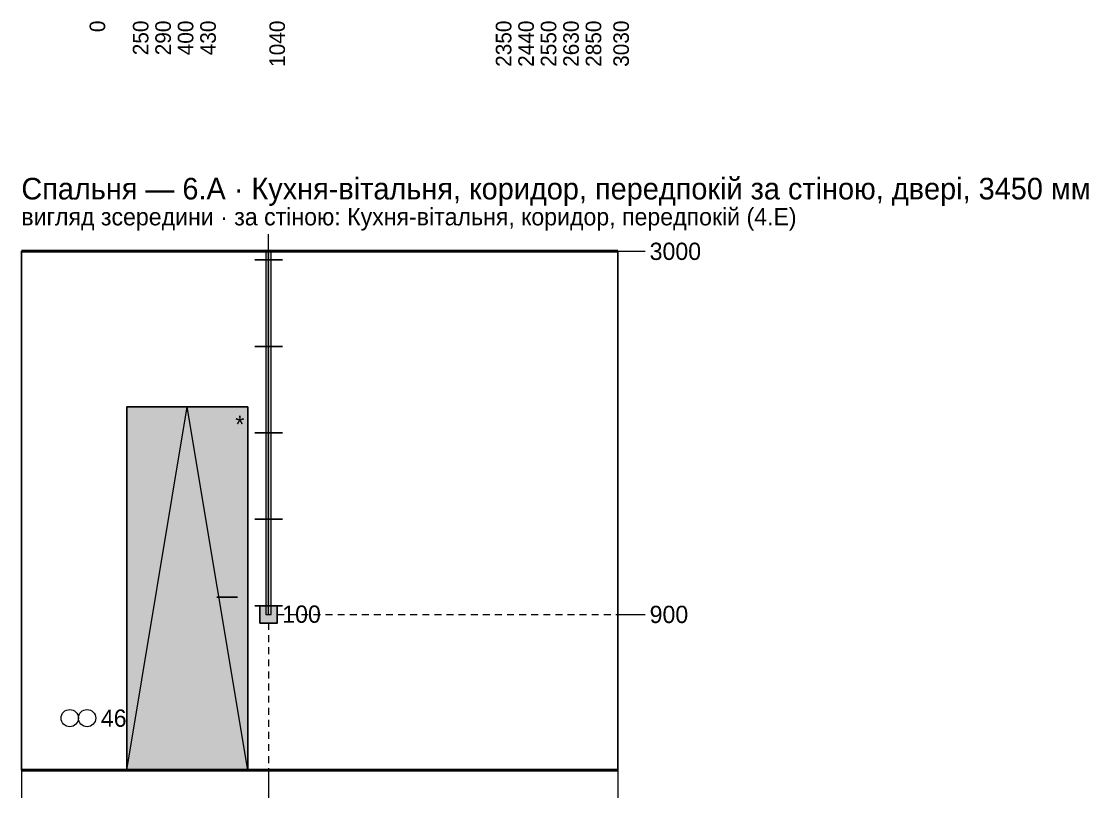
# Paper-space layout '09 Розгортки (продовження)' of a CAD drawing. Header units: millimetres. Extents: x 0 to 841, y 0 to 594.
# Drawn here: x 465.2 to 588.7, y 279.6 to 369.4 of the extents above; entities that cross this region are included whole.
import ezdxf
from ezdxf.enums import TextEntityAlignment as Align

# ---------------------------------------------------------------- set-up
doc = ezdxf.new("R2010")
doc.units = ezdxf.units.MM
doc.layers.add('E-ELEV', color=7, linetype='Continuous')
doc.styles.add('PLEX_LIGHT', font='IBMPlexSans-Light.ttf')

psp = doc.layouts.new('09 Розгортки (продовження)')

# ---------------------------------------------------------------- hatches: boundary and pattern name
at = {"layer": 'E-ELEV', "true_color": 0xe4ded3}
h = psp.add_hatch(color=7, dxfattribs=at)
h.dxf.hatch_style = 1
h.paths.add_polyline_path([(493.51, 300.77), (494.11, 300.77), (494.11, 342.77), (493.51, 342.77)])
at = {"layer": 'E-ELEV', "true_color": 0xffffff}
h = psp.add_hatch(color=7, dxfattribs=at)
h.dxf.hatch_style = 1
h.paths.add_polyline_path([(477.41, 282.77), (491.41, 282.77), (491.41, 324.77), (477.41, 324.77)])
h = psp.add_hatch(color=7, dxfattribs=at)
h.dxf.hatch_style = 1
h.paths.add_polyline_path([(492.81, 299.77), (494.81, 299.77), (494.81, 301.77), (492.81, 301.77)])

# ---------------------------------------------------------------- linework, layer by layer
at = {"layer": 'E-ELEV', "lineweight": 15, "true_color": 0xc9845c}
psp.add_line((493.81, 300.77), (493.81, 344.77), dxfattribs=at)
at = {"layer": 'E-ELEV', "lineweight": 50, "true_color": 0x29251f}
for p, q in [((465.21, 342.77), (534.21, 342.77)), ((465.21, 282.77), (534.21, 282.77))]:
    psp.add_line(p, q, dxfattribs=at)
at = {"layer": 'E-ELEV', "lineweight": 25, "true_color": 0x29251f}
for p, q in [((465.21, 282.77), (465.21, 342.77)), ((534.21, 282.77), (534.21, 342.77)), ((490.21, 302.77), (487.81, 302.77))]:
    psp.add_line(p, q, dxfattribs=at)
at = {"layer": 'E-ELEV', "lineweight": 13, "true_color": 0x29251f}
for p, q in [((534.21, 342.77), (535.41, 342.77)), ((535.41, 342.77), (537.41, 342.77)), ((534.21, 300.77), (535.41, 300.77)), ((535.41, 300.77), (537.41, 300.77)), ((465.21, 282.77), (465.21, 281.57)), ((493.81, 282.77), (493.81, 281.57)), ((534.21, 282.77), (534.21, 281.57)), ((465.21, 281.57), (465.21, 279.57)), ((493.81, 281.57), (493.81, 279.57)), ((534.21, 281.57), (534.21, 279.57))]:
    psp.add_line(p, q, dxfattribs=at)
at = {"layer": 'E-ELEV', "lineweight": 25, "true_color": 0x29251f, "transparency": 33554559}
for p, q in [((492.21, 341.77), (495.41, 341.77)), ((492.21, 331.77), (495.41, 331.77)), ((492.21, 321.77), (495.41, 321.77)), ((492.21, 311.77), (495.41, 311.77)), ((492.21, 301.77), (495.41, 301.77))]:
    psp.add_line(p, q, dxfattribs=at)
at = {"layer": 'E-ELEV', "lineweight": 13, "true_color": 0xd9d3c8}
for p in [(477.41, 282.77), (491.41, 282.77)]:
    psp.add_line(p, (484.41, 324.77), dxfattribs=at)
at = {"layer": 'E-ELEV', "lineweight": 13, "true_color": 0x9a9288}
for p, q in [((494.81, 300.77), (495.61, 300.77)), ((496.21, 300.77), (497.01, 300.77)), ((497.61, 300.77), (498.41, 300.77)), ((499.01, 300.77), (499.81, 300.77)), ((500.41, 300.77), (501.21, 300.77)), ((501.81, 300.77), (502.61, 300.77)), ((503.21, 300.77), (504.01, 300.77)), ((504.61, 300.77), (505.41, 300.77)), ((506.01, 300.77), (506.81, 300.77)), ((507.41, 300.77), (508.21, 300.77)), ((508.81, 300.77), (509.61, 300.77)), ((510.21, 300.77), (511.01, 300.77)), ((511.61, 300.77), (512.41, 300.77)), ((513.01, 300.77), (513.81, 300.77)), ((514.41, 300.77), (515.21, 300.77)), ((515.81, 300.77), (516.61, 300.77)), ((517.21, 300.77), (518.01, 300.77)), ((518.61, 300.77), (519.41, 300.77)), ((520.01, 300.77), (520.81, 300.77)), ((521.41, 300.77), (522.21, 300.77)), ((522.81, 300.77), (523.61, 300.77)), ((524.21, 300.77), (525.01, 300.77)), ((525.61, 300.77), (526.41, 300.77)), ((527.01, 300.77), (527.81, 300.77)), ((528.41, 300.77), (529.21, 300.77)), ((529.81, 300.77), (530.61, 300.77)), ((531.21, 300.77), (532.01, 300.77)), ((532.61, 300.77), (533.41, 300.77)), ((534.01, 300.77), (534.21, 300.77)), ((493.81, 299.77), (493.81, 298.97)), ((493.81, 298.37), (493.81, 297.57)), ((493.81, 296.97), (493.81, 296.17)), ((493.81, 295.57), (493.81, 294.77)), ((493.81, 294.17), (493.81, 293.37)), ((493.81, 292.77), (493.81, 291.97)), ((493.81, 291.37), (493.81, 290.57)), ((493.81, 289.97), (493.81, 289.17)), ((493.81, 288.57), (493.81, 287.77)), ((493.81, 287.17), (493.81, 286.37)), ((493.81, 285.77), (493.81, 284.97)), ((493.81, 284.37), (493.81, 283.57)), ((493.81, 282.97), (493.81, 282.77))]:
    psp.add_line(p, q, dxfattribs=at)
psp.add_lwpolyline([(493.51, 300.77), (494.11, 300.77), (494.11, 342.77), (493.51, 342.77)], close=True, dxfattribs=at)
at = {"layer": 'E-ELEV', "lineweight": 25, "true_color": 0x9a9288}
psp.add_lwpolyline([(477.41, 282.77), (491.41, 282.77), (491.41, 324.77), (477.41, 324.77)], close=True, dxfattribs=at)
at = {"layer": 'E-ELEV', "lineweight": 25, "true_color": 0x29251f}
psp.add_lwpolyline([(492.81, 299.77), (494.81, 299.77), (494.81, 301.77), (492.81, 301.77)], close=True, dxfattribs=at)
at = {"layer": 'E-ELEV', "lineweight": 13, "true_color": 0xb0a99d}
for centre in [(470.81, 288.77), (472.81, 288.77)]:
    psp.add_circle(centre, 1, dxfattribs=at)

# ---------------------------------------------------------------- texts
at = {"layer": 'E-ELEV', "true_color": 0x29251f, "style": 'PLEX_LIGHT'}
for s, p in [('0', (474.01, 369.46)), ('250', (479.01, 369.46)), ('290', (481.61, 369.46)), ('400', (484.21, 369.46)), ('430', (486.81, 369.46)), ('1040', (494.81, 369.46)), ('2350', (521.01, 369.46)), ('2440', (523.61, 369.46)), ('2550', (526.21, 369.46)), ('2630', (528.81, 369.46)), ('2850', (531.41, 369.46)), ('3030', (534.61, 369.46))]:
    psp.add_text(s, height=1.8, rotation=90, dxfattribs=at).set_placement(p, align=Align.MIDDLE_RIGHT)
for s, height, p in [('Спальня — 6.A · Кухня-вітальня, коридор, передпокій за стіною, двері, 3450 мм', 2.5, (465.21, 350.02)), ('вигляд зсередини · за стіною: Кухня-вітальня, коридор, передпокій (4.E)', 2, (465.21, 346.77)), ('3000', 2, (537.91, 342.77)), ('100', 2, (495.4, 300.8)), ('900', 2, (537.91, 300.77))]:
    psp.add_text(s, height=height, dxfattribs=at).set_placement(p, align=Align.MIDDLE_LEFT)
psp.add_text('*', height=2, dxfattribs=at).set_placement((491.01, 322.77), align=Align.MIDDLE_RIGHT)
at = {"layer": 'E-ELEV', "true_color": 0xb0a99d, "style": 'PLEX_LIGHT'}
psp.add_text('46', height=2, dxfattribs=at).set_placement((474.41, 288.77), align=Align.MIDDLE_LEFT)

doc.saveas('drawing.dxf')
